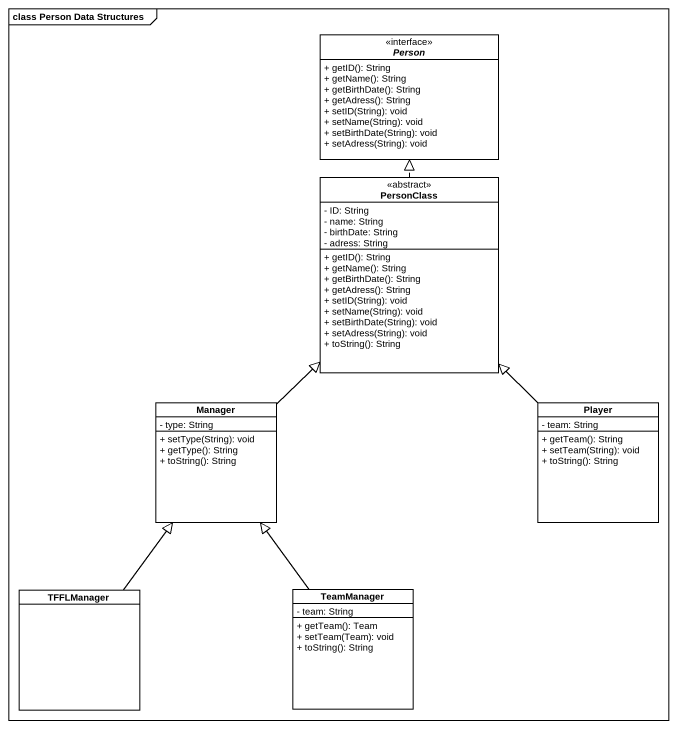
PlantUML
@startuml
mainframe class Person Data Structures
hide circle
hide empty members
skinparam classAttributeIconSize 0
interface "Person" as Person_ <<interface>> {
  + getID(): String
  + getName(): String
  + getBirthDate(): String
  + getAdress(): String
  + setID(String): void
  + setName(String): void
  + setBirthDate(String): void
  + setAdress(String): void
}
class PersonClass <<abstract>> {
  - ID: String
  - name: String
  - birthDate: String
  - adress: String
  + getID(): String
  + getName(): String
  + getBirthDate(): String
  + getAdress(): String
  + setID(String): void
  + setName(String): void
  + setBirthDate(String): void
  + setAdress(String): void
  + toString(): String
}
class Manager {
  - type: String
  + setType(String): void
  + getType(): String
  + toString(): String
}
class Player {
  - team: String
  + getTeam(): String
  + setTeam(String): void
  + toString(): String
}
class TFFLManager
class TeamManager {
  - team: String
  + getTeam(): Team
  + setTeam(Team): void
  + toString(): String
}
PersonClass .up.|> Person_
Manager -up-|> PersonClass
Player -up-|> PersonClass
TFFLManager -up-|> Manager
TeamManager -up-|> Manager
@enduml
